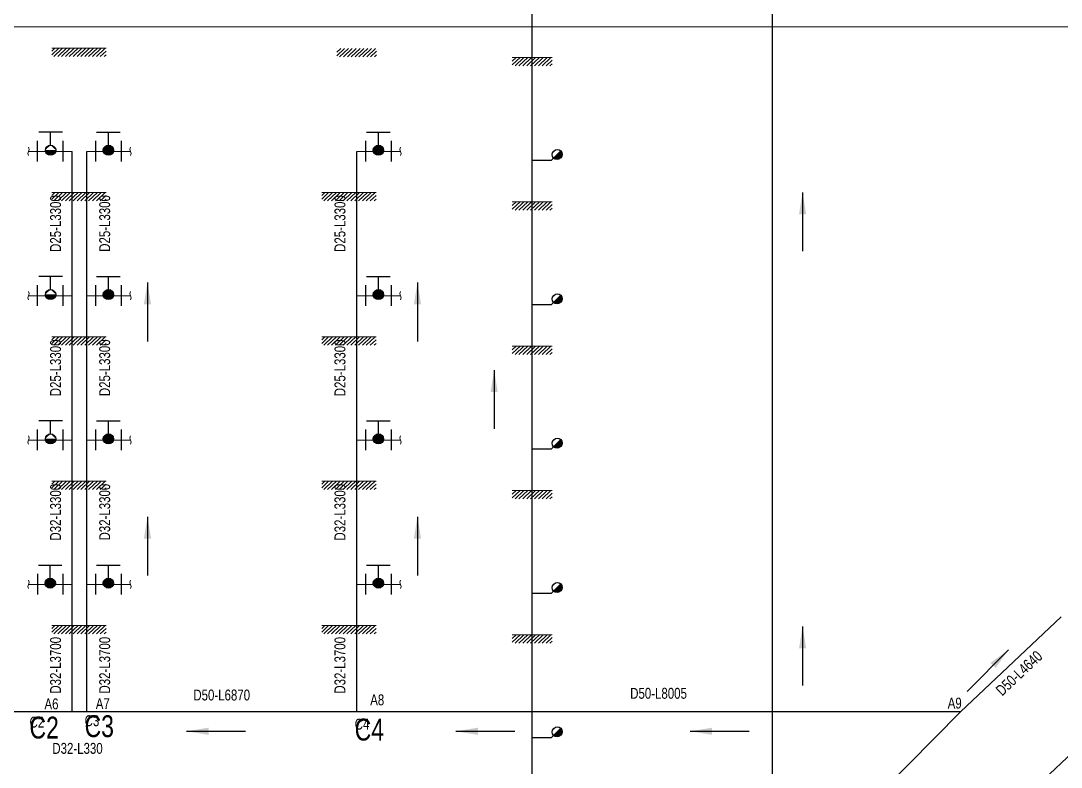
# Model space of a CAD drawing. Header units: millimetres. Extents: x -819040 to 60987, y -269988 to 131461.
# Drawn here: x -98283 to -74512, y 66009 to 83075 of the extents above; entities that cross this region are included whole.
import ezdxf

# ---------------------------------------------------------------- set-up
doc = ezdxf.new("R2010")
doc.units = ezdxf.units.MM
doc.linetypes.add('ACAD_ISO02W100', pattern=[15, 12, -3])
doc.linetypes.add('DOT', pattern=[0.25, 0, -0.25])
doc.layers.get('0').update_dxf_attribs({"lineweight": 9})
doc.layers.get('Defpoints').update_dxf_attribs({"lineweight": 9})
for name, color, linetype, lineweight in [('BE CHUA', 4, 'Continuous', 30), ('CAP LANH-CONTINOUS', 4, 'Continuous', 30), ('CAP LANH-CONTINOUS @ 50', 4, 'Continuous', 30), ('GHI CHU', 51, 'Continuous', 9), ('GHI CHU @ 100', 51, 'Continuous', 9), ('GHI CHU @ 50', 51, 'Continuous', 9), ('KICH THUOC', 21, 'Continuous', 13), ('KICH THUOC @ 100', 21, 'Continuous', 13), ('NETMANH', 43, 'Continuous', 9), ('THAY', 9, 'Continuous', 9)]:
    doc.layers.add(name, color=color, linetype=linetype, lineweight=lineweight)
doc.styles.add('KICH THUOC', font='arial.ttf', dxfattribs={"width": 0.75})
doc.styles.add('TCVN-5', font='arial.ttf', dxfattribs={"width": 0.75, "height": 5})
doc.dimstyles.new('TCVN-2.5 D-L', dxfattribs={"dimtxt": 2.5, "dimasz": 1.2, "dimexe": 1.2, "dimexo": 0, "dimgap": 0.8, "dimtad": 1, "dimtoh": 1, "dimdec": 0, "dimzin": 0, "dimdsep": 46, "dimtxsty": 'KICH THUOC', "dimblk": 'ARCHTICK', "dimcen": 1.2, "dimdle": 1.2, "dimse1": 1, "dimse2": 1, "dimsd1": 1, "dimsd2": 1, "dimclrd": 256, "dimclre": 256, "dimclrt": 256, "dimadec": 0, "dimazin": 0, "dimtm": 1e-09, "dimtfac": 1, "dimtdec": 0, "dimtofl": 0, "dimtmove": 0, "dimatfit": 2, "dimfxl": 1, "dimtolj": 1, "dimtzin": 0, "dimlwd": -1, "dimlwe": -1, "dimarcsym": 1})
doc.dimstyles.new('TCVN-5 D-i-L', dxfattribs={"dimtxt": 5, "dimasz": 1.2, "dimexe": 1.2, "dimexo": 0, "dimgap": 0.8, "dimtad": 1, "dimtoh": 1, "dimdec": 0, "dimzin": 0, "dimdsep": 46, "dimtxsty": 'KICH THUOC', "dimblk": 'ARCHTICK', "dimcen": 1.2, "dimdle": 1.2, "dimse1": 1, "dimse2": 1, "dimsd1": 1, "dimsd2": 1, "dimclrd": 256, "dimclre": 256, "dimclrt": 256, "dimadec": 0, "dimazin": 0, "dimtm": 1e-09, "dimtfac": 1, "dimtdec": 0, "dimtofl": 0, "dimtmove": 1, "dimatfit": 2, "dimfxl": 1, "dimtolj": 1, "dimtzin": 0, "dimlwd": -1, "dimlwe": -1, "dimarcsym": 1})

# ---------------------------------------------------------------- blocks, each defined once
blk = doc.blocks.new('be_chua_khong_gian')
at = {"layer": 'BE CHUA'}
for p, q in [((5051, 6648), (0, 1886)), ((3854, 1886), (8906, 6648)), ((8906, 6648), (5051, 6648)), ((8906, 4763), (8906, 6648)), ((3854, 0), (8906, 4763)), ((0, 0), (0, 1886)), ((0, 1886), (3854, 1886)), ((3854, 0), (3854, 1886)), ((3854, 0), (0, 0))]:
    blk.add_line(p, q, dxfattribs=at)
blk = doc.blocks.new('*U2142')
at = {"layer": 'GHI CHU @ 100', "insert": (-90654, 67119), "char_height": 500, "attachment_point": 1, "style": 'TCVN-5'}
blk.add_mtext_dynamic_manual_height_columns('C4', width=428.76, gutter_width=1250, heights=[0], dxfattribs=at)
at = {"layer": 'GHI CHU @ 50', "insert": (-90654, 67119), "char_height": 250, "attachment_point": 1, "style": 'TCVN-5'}
blk.add_mtext_dynamic_manual_height_columns('C4', width=214.38, gutter_width=625, heights=[0], dxfattribs=at)
blk = doc.blocks.new('*U2145')
at = {"layer": 'GHI CHU @ 100', "insert": (-98084, 67165), "char_height": 500, "attachment_point": 1, "style": 'TCVN-5'}
blk.add_mtext_dynamic_manual_height_columns('C2', width=428.76, gutter_width=1250, heights=[91.2], dxfattribs=at)
at = {"layer": 'GHI CHU @ 50', "insert": (-98084, 67165), "char_height": 250, "attachment_point": 1, "style": 'TCVN-5'}
blk.add_mtext_dynamic_manual_height_columns('C2', width=214.38, gutter_width=625, heights=[45.6], dxfattribs=at)
blk = doc.blocks.new('*U2146')
at = {"layer": 'GHI CHU @ 100', "insert": (-96825, 67197), "char_height": 500, "attachment_point": 1, "style": 'TCVN-5'}
blk.add_mtext_dynamic_manual_height_columns('C3', width=428.76, gutter_width=1250, heights=[0], dxfattribs=at)
at = {"layer": 'GHI CHU @ 50', "insert": (-96825, 67197), "char_height": 250, "attachment_point": 1, "style": 'TCVN-5'}
blk.add_mtext_dynamic_manual_height_columns('C3', width=214.38, gutter_width=625, heights=[0], dxfattribs=at)
blk = doc.blocks.new('*D1900')
at = {"layer": 'Defpoints', "color": 0, "transparency": 16777216}
for p in [(-103977, 67275), (-97107, 67444), (-97107, 67275)]:
    blk.add_point(p, dxfattribs=at)
at = {"layer": 'KICH THUOC', "transparency": 16777216, "insert": (-100542, 67652), "char_height": 250, "attachment_point": 5, "style": 'KICH THUOC'}
blk.add_mtext('\\A1;D32-L6870', dxfattribs=at)
blk = doc.blocks.new('_ArchTick')
at = {"color": 0, "linetype": 'ByBlock', "const_width": 0.15}
blk.add_lwpolyline([(-0.5, -0.5), (0.5, 0.5)], dxfattribs=at)
blk = doc.blocks.new('*D1901')
at = {"layer": 'Defpoints', "color": 0, "transparency": 16777216}
for p in [(-96777, 67613), (-97107, 67275), (-96777, 67275)]:
    blk.add_point(p, dxfattribs=at)
at = {"layer": 'KICH THUOC', "transparency": 16777216, "insert": (-96988, 66438), "char_height": 250, "attachment_point": 5, "style": 'KICH THUOC'}
blk.add_mtext('\\A1;D32-L330', dxfattribs=at)
blk = doc.blocks.new('*D1902')
at = {"layer": 'Defpoints', "color": 0, "transparency": 16777216}
for p in [(-96777, 67275), (-90609, 67451), (-90609, 67275)]:
    blk.add_point(p, dxfattribs=at)
at = {"layer": 'KICH THUOC', "transparency": 16777216, "insert": (-93693, 67658), "char_height": 250, "attachment_point": 5, "style": 'KICH THUOC'}
blk.add_mtext('\\A1;D50-L6870', dxfattribs=at)
blk = doc.blocks.new('*D1903')
at = {"layer": 'Defpoints', "color": 0, "transparency": 16777216}
for p in [(-90609, 67275), (-76815, 67489), (-76815, 67275)]:
    blk.add_point(p, dxfattribs=at)
at = {"layer": 'KICH THUOC', "transparency": 16777216, "insert": (-83712, 67697), "char_height": 250, "attachment_point": 5, "style": 'KICH THUOC'}
blk.add_mtext('\\A1;D50-L8005', dxfattribs=at)
blk = doc.blocks.new('*D1904')
at = {"layer": 'Defpoints', "color": 0, "transparency": 16777216}
for p in [(-76815, 67275), (-83617, 60397), (-83237, 60022)]:
    blk.add_point(p, dxfattribs=at)
at = {"layer": 'KICH THUOC', "transparency": 16777216, "insert": (-81998, 61571), "char_height": 250, "attachment_point": 5, "rotation": 45.3153, "style": 'KICH THUOC'}
blk.add_mtext('\\A1;D50-L5803', dxfattribs=at)
blk = doc.blocks.new('*D1906')
at = {"layer": 'Defpoints', "color": 0, "transparency": 16777216}
for p in [(-97107, 80089), (-97281, 76789), (-97107, 76789)]:
    blk.add_point(p, dxfattribs=at)
at = {"layer": 'KICH THUOC', "transparency": 16777216, "insert": (-97488, 78439), "char_height": 250, "attachment_point": 5, "rotation": 90, "style": 'KICH THUOC'}
blk.add_mtext('\\A1;D25-L3300', dxfattribs=at)
blk = doc.blocks.new('*D1907')
at = {"layer": 'Defpoints', "color": 0, "transparency": 16777216}
for p in [(-97107, 76789), (-97281, 73489), (-97107, 73489)]:
    blk.add_point(p, dxfattribs=at)
at = {"layer": 'KICH THUOC', "transparency": 16777216, "insert": (-97488, 75139), "char_height": 250, "attachment_point": 5, "rotation": 90, "style": 'KICH THUOC'}
blk.add_mtext('\\A1;D25-L3300', dxfattribs=at)
blk = doc.blocks.new('*D1908')
at = {"layer": 'Defpoints', "color": 0, "transparency": 16777216}
for p in [(-97107, 73489), (-97281, 70189), (-97107, 70189)]:
    blk.add_point(p, dxfattribs=at)
at = {"layer": 'KICH THUOC', "transparency": 16777216, "insert": (-97488, 71839), "char_height": 250, "attachment_point": 5, "rotation": 90, "style": 'KICH THUOC'}
blk.add_mtext('\\A1;D32-L3300', dxfattribs=at)
blk = doc.blocks.new('*D1909')
at = {"layer": 'Defpoints', "color": 0, "transparency": 16777216}
for p in [(-97107, 70189), (-97281, 66489), (-97201, 66489)]:
    blk.add_point(p, dxfattribs=at)
at = {"layer": 'KICH THUOC', "transparency": 16777216, "insert": (-97488, 68339), "char_height": 250, "attachment_point": 5, "rotation": 90, "style": 'KICH THUOC'}
blk.add_mtext('\\A1;D32-L3700', dxfattribs=at)
blk = doc.blocks.new('*D1910')
at = {"layer": 'Defpoints', "color": 0, "transparency": 16777216}
for p in [(-95984, 80092), (-96158, 76792), (-95984, 76792)]:
    blk.add_point(p, dxfattribs=at)
at = {"layer": 'KICH THUOC', "transparency": 16777216, "insert": (-96365, 78442), "char_height": 250, "attachment_point": 5, "rotation": 90, "style": 'KICH THUOC'}
blk.add_mtext('\\A1;D25-L3300', dxfattribs=at)
blk = doc.blocks.new('*D1911')
at = {"layer": 'Defpoints', "color": 0, "transparency": 16777216}
for p in [(-95984, 76792), (-96158, 73492), (-95984, 73492)]:
    blk.add_point(p, dxfattribs=at)
at = {"layer": 'KICH THUOC', "transparency": 16777216, "insert": (-96365, 75142), "char_height": 250, "attachment_point": 5, "rotation": 90, "style": 'KICH THUOC'}
blk.add_mtext('\\A1;D25-L3300', dxfattribs=at)
blk = doc.blocks.new('*D1912')
at = {"layer": 'Defpoints', "color": 0, "transparency": 16777216}
for p in [(-95984, 73492), (-96158, 70192), (-95984, 70192)]:
    blk.add_point(p, dxfattribs=at)
at = {"layer": 'KICH THUOC', "transparency": 16777216, "insert": (-96365, 71842), "char_height": 250, "attachment_point": 5, "rotation": 90, "style": 'KICH THUOC'}
blk.add_mtext('\\A1;D32-L3300', dxfattribs=at)
blk = doc.blocks.new('*D1913')
at = {"layer": 'Defpoints', "color": 0, "transparency": 16777216}
for p in [(-95984, 70192), (-96158, 66493), (-96078, 66493)]:
    blk.add_point(p, dxfattribs=at)
at = {"layer": 'KICH THUOC', "transparency": 16777216, "insert": (-96365, 68342), "char_height": 250, "attachment_point": 5, "rotation": 90, "style": 'KICH THUOC'}
blk.add_mtext('\\A1;D32-L3700', dxfattribs=at)
blk = doc.blocks.new('*D1914')
at = {"layer": 'Defpoints', "color": 0, "transparency": 16777216}
for p in [(-90609, 80089), (-90783, 76789), (-90609, 76789)]:
    blk.add_point(p, dxfattribs=at)
at = {"layer": 'KICH THUOC', "transparency": 16777216, "insert": (-90990, 78439), "char_height": 250, "attachment_point": 5, "rotation": 90, "style": 'KICH THUOC'}
blk.add_mtext('\\A1;D25-L3300', dxfattribs=at)
blk = doc.blocks.new('*D1915')
at = {"layer": 'Defpoints', "color": 0, "transparency": 16777216}
for p in [(-90609, 76789), (-90783, 73489), (-90609, 73489)]:
    blk.add_point(p, dxfattribs=at)
at = {"layer": 'KICH THUOC', "transparency": 16777216, "insert": (-90990, 75139), "char_height": 250, "attachment_point": 5, "rotation": 90, "style": 'KICH THUOC'}
blk.add_mtext('\\A1;D25-L3300', dxfattribs=at)
blk = doc.blocks.new('*D1916')
at = {"layer": 'Defpoints', "color": 0, "transparency": 16777216}
for p in [(-90609, 73489), (-90783, 70189), (-90609, 70189)]:
    blk.add_point(p, dxfattribs=at)
at = {"layer": 'KICH THUOC', "transparency": 16777216, "insert": (-90990, 71839), "char_height": 250, "attachment_point": 5, "rotation": 90, "style": 'KICH THUOC'}
blk.add_mtext('\\A1;D32-L3300', dxfattribs=at)
blk = doc.blocks.new('*D1917')
at = {"layer": 'Defpoints', "color": 0, "transparency": 16777216}
for p in [(-90609, 70189), (-90783, 66489), (-90703, 66489)]:
    blk.add_point(p, dxfattribs=at)
at = {"layer": 'KICH THUOC', "transparency": 16777216, "insert": (-90990, 68339), "char_height": 250, "attachment_point": 5, "rotation": 90, "style": 'KICH THUOC'}
blk.add_mtext('\\A1;D32-L3700', dxfattribs=at)
blk = doc.blocks.new('*D1944')
at = {"layer": 'Defpoints', "color": 0, "transparency": 16777216}
for p in [(-97408, 86332), (-97107, 86332), (-97107, 83032)]:
    blk.add_point(p, dxfattribs=at)
at = {"layer": 'KICH THUOC', "transparency": 16777216, "insert": (-97616, 84682), "char_height": 250, "attachment_point": 5, "rotation": 90, "style": 'KICH THUOC'}
blk.add_mtext('\\A1;D25-L3300', dxfattribs=at)
blk = doc.blocks.new('*D1993')
at = {"layer": 'Defpoints', "color": 0, "transparency": 16777216}
for p in [(-74512, 69446), (-74180, 69094), (-76815, 67275)]:
    blk.add_point(p, dxfattribs=at)
at = {"layer": 'KICH THUOC', "transparency": 16777216, "insert": (-75474, 68159), "char_height": 250, "attachment_point": 5, "rotation": 43.3153, "style": 'KICH THUOC'}
blk.add_mtext('\\A1;D50-L4640', dxfattribs=at)
blk = doc.blocks.new('*U250')
at = {"layer": 'CAP LANH-CONTINOUS'}
h = blk.add_hatch(color=4, dxfattribs=at)
edge = h.paths.add_edge_path()
edge.add_ellipse((228, 12), major_axis=(-84.4, -84.4), ratio=0.942857, start_angle=360, end_angle=540)
edge.add_line((312, 96), (143, -73))
for p, q in [((143, -73), (312, 96)), ((87, -128), (-344, -128)), ((87, -128), (143, -73))]:
    blk.add_line(p, q, dxfattribs=at)
blk.add_ellipse((228, 12), major_axis=(-84.4, -84.4), ratio=0.942857, start_param=3.141593, end_param=9.424778, dxfattribs=at)
blk = doc.blocks.new('*U251')
at = {"layer": 'CAP LANH-CONTINOUS', "color": 0, "linetype": 'ByBlock', "lineweight": -2, "transparency": 16777216}
for p in [(0, 16500), (0, 13200), (0, 9900), (0, 6600), (0, 3300)]:
    blk.add_blockref('*U250', p, dxfattribs=at)
blk = doc.blocks.new('*D2138')
at = {"layer": 'Defpoints', "color": 0, "transparency": 16777216}
for p in [(-81112, 117893), (-81112, 117893), (-81112, 63483)]:
    blk.add_point(p, dxfattribs=at)
at = {"layer": 'KICH THUOC', "transparency": 16777216, "insert": (-81320, 90688), "char_height": 250, "attachment_point": 5, "rotation": 90, "style": 'KICH THUOC'}
blk.add_mtext('\\A1;D60-L52800', dxfattribs=at)
blk = doc.blocks.new('*D2140')
at = {"layer": 'Defpoints', "color": 0, "transparency": 16777216}
for p in [(-86599, 108635), (-86599, 108635), (-86599, 61964)]:
    blk.add_point(p, dxfattribs=at)
at = {"layer": 'KICH THUOC', "transparency": 16777216, "insert": (-86807, 85300), "char_height": 250, "attachment_point": 5, "rotation": 90, "style": 'KICH THUOC'}
blk.add_mtext('\\A1;D50-L52800', dxfattribs=at)
blk = doc.blocks.new('*U253')
at = {"layer": 'CAP LANH-CONTINOUS @ 50'}
blk.add_leader([(-194, 0), (478, 0)], dimstyle='TCVN-5 D-i-L', override={"dimscale": 50, "dimasz": 5, "dimgap": 0.8, "dimtad": 0}, dxfattribs=at)
blk = doc.blocks.new('*U254')
at = {"layer": 'CAP LANH-CONTINOUS @ 50'}
blk.add_leader([(673, 0), (0, 0)], dimstyle='TCVN-5 D-i-L', override={"dimscale": 50, "dimasz": 5, "dimgap": 0.8, "dimtad": 0}, dxfattribs=at)

msp = doc.modelspace()

# ---------------------------------------------------------------- hatches: boundary and pattern name
at = {"layer": 'CAP LANH-CONTINOUS'}
h = msp.add_hatch(color=4, dxfattribs=at)
edge = h.paths.add_edge_path()
edge.add_ellipse((-97603.1, 80116.7), major_axis=(-119.4, 0), ratio=0.9428571, start_angle=90, end_angle=181.85398, ccw=False)
edge.add_ellipse((-97603.1, 80116.7), major_axis=(119.4, 0), ratio=0.9428571, start_angle=178.14602, end_angle=270, ccw=False)
edge.add_line((-97722.4, 80120.4), (-97483.8, 80120.4))
edge = h.paths.add_edge_path()
edge.add_line((-97483.8, 80120.4), (-97722.4, 80120.4))
edge.add_ellipse((-97603.1, 80116.7), major_axis=(-119.4, 0), ratio=0.9428571, start_angle=270, end_angle=358.14602, ccw=False)
edge.add_ellipse((-97603.1, 80116.7), major_axis=(-119.4, 0), ratio=0.9428571, start_angle=181.85398, end_angle=270, ccw=False)
h = msp.add_hatch(color=4, dxfattribs=at)
edge = h.paths.add_edge_path()
edge.add_ellipse((-96281.1, 80116.7), major_axis=(119.4, 0), ratio=0.9428571, start_angle=178.14602, end_angle=270)
edge.add_ellipse((-96281.1, 80116.7), major_axis=(-119.4, 0), ratio=0.9428571, start_angle=90, end_angle=181.85398)
edge.add_line((-96161.7, 80120.4), (-96400.4, 80120.4))
edge = h.paths.add_edge_path()
edge.add_line((-96400.4, 80120.4), (-96161.7, 80120.4))
edge.add_ellipse((-96281.1, 80116.7), major_axis=(119.4, 0), ratio=0.9428571, start_angle=1.85398, end_angle=90)
edge.add_ellipse((-96281.1, 80116.7), major_axis=(119.4, 0), ratio=0.9428571, start_angle=90, end_angle=178.14602)
h = msp.add_hatch(color=4, dxfattribs=at)
edge = h.paths.add_edge_path()
edge.add_ellipse((-90112.9, 80116.7), major_axis=(119.4, 0), ratio=0.9428571, start_angle=178.14602, end_angle=270)
edge.add_ellipse((-90112.9, 80116.7), major_axis=(-119.4, 0), ratio=0.9428571, start_angle=90, end_angle=181.85398)
edge.add_line((-89993.6, 80120.4), (-90232.2, 80120.4))
edge = h.paths.add_edge_path()
edge.add_line((-90232.2, 80120.4), (-89993.6, 80120.4))
edge.add_ellipse((-90112.9, 80116.7), major_axis=(119.4, 0), ratio=0.9428571, start_angle=1.85398, end_angle=90)
edge.add_ellipse((-90112.9, 80116.7), major_axis=(119.4, 0), ratio=0.9428571, start_angle=90, end_angle=178.14602)
h = msp.add_hatch(color=4, dxfattribs=at)
edge = h.paths.add_edge_path()
edge.add_ellipse((-97603.1, 76816.7), major_axis=(119.4, 0), ratio=0.9428571, start_angle=270, end_angle=361.85398, ccw=False)
edge.add_ellipse((-97603.1, 76816.7), major_axis=(-119.4, 0), ratio=0.9428571, start_angle=-1.85398, end_angle=90, ccw=False)
edge.add_line((-97722.4, 76820.4), (-97483.8, 76820.4))
edge = h.paths.add_edge_path()
edge.add_line((-97483.8, 76820.4), (-97722.4, 76820.4))
edge.add_ellipse((-97603.1, 76816.7), major_axis=(119.4, 0), ratio=0.9428571, start_angle=90, end_angle=178.14602, ccw=False)
edge.add_ellipse((-97603.1, 76816.7), major_axis=(-119.4, 0), ratio=0.9428571, start_angle=181.85398, end_angle=270, ccw=False)
h = msp.add_hatch(color=4, dxfattribs=at)
edge = h.paths.add_edge_path()
edge.add_ellipse((-96281.1, 76816.7), major_axis=(-119.4, 0), ratio=0.9428571, start_angle=-1.85398, end_angle=90)
edge.add_ellipse((-96281.1, 76816.7), major_axis=(119.4, 0), ratio=0.9428571, start_angle=270, end_angle=361.85398)
edge.add_line((-96161.7, 76820.4), (-96400.4, 76820.4))
edge = h.paths.add_edge_path()
edge.add_line((-96400.4, 76820.4), (-96161.7, 76820.4))
edge.add_ellipse((-96281.1, 76816.7), major_axis=(-119.4, 0), ratio=0.9428571, start_angle=181.85398, end_angle=270)
edge.add_ellipse((-96281.1, 76816.7), major_axis=(119.4, 0), ratio=0.9428571, start_angle=90, end_angle=178.14602)
h = msp.add_hatch(color=4, dxfattribs=at)
edge = h.paths.add_edge_path()
edge.add_ellipse((-90112.9, 76816.7), major_axis=(-119.4, 0), ratio=0.9428571, start_angle=-1.85398, end_angle=90)
edge.add_ellipse((-90112.9, 76816.7), major_axis=(119.4, 0), ratio=0.9428571, start_angle=270, end_angle=361.85398)
edge.add_line((-89993.6, 76820.4), (-90232.2, 76820.4))
edge = h.paths.add_edge_path()
edge.add_line((-90232.2, 76820.4), (-89993.6, 76820.4))
edge.add_ellipse((-90112.9, 76816.7), major_axis=(-119.4, 0), ratio=0.9428571, start_angle=181.85398, end_angle=270)
edge.add_ellipse((-90112.9, 76816.7), major_axis=(119.4, 0), ratio=0.9428571, start_angle=90, end_angle=178.14602)
h = msp.add_hatch(color=4, dxfattribs=at)
edge = h.paths.add_edge_path()
edge.add_ellipse((-97603.1, 73516.7), major_axis=(119.4, 0), ratio=0.9428571, start_angle=270, end_angle=361.85398, ccw=False)
edge.add_ellipse((-97603.1, 73516.7), major_axis=(119.4, 0), ratio=0.9428571, start_angle=178.14602, end_angle=270, ccw=False)
edge.add_line((-97722.4, 73520.4), (-97483.8, 73520.4))
edge = h.paths.add_edge_path()
edge.add_line((-97483.8, 73520.4), (-97722.4, 73520.4))
edge.add_ellipse((-97603.1, 73516.7), major_axis=(-119.4, 0), ratio=0.9428571, start_angle=270, end_angle=358.14602, ccw=False)
edge.add_ellipse((-97603.1, 73516.7), major_axis=(119.4, 0), ratio=0.9428571, start_angle=361.85398, end_angle=450, ccw=False)
h = msp.add_hatch(color=4, dxfattribs=at)
edge = h.paths.add_edge_path()
edge.add_ellipse((-96281.1, 73516.7), major_axis=(-119.4, 0), ratio=0.9428571, start_angle=-1.85398, end_angle=90)
edge.add_ellipse((-96281.1, 73516.7), major_axis=(-119.4, 0), ratio=0.9428571, start_angle=90, end_angle=181.85398)
edge.add_line((-96161.7, 73520.4), (-96400.4, 73520.4))
edge = h.paths.add_edge_path()
edge.add_line((-96400.4, 73520.4), (-96161.7, 73520.4))
edge.add_ellipse((-96281.1, 73516.7), major_axis=(119.4, 0), ratio=0.9428571, start_angle=1.85398, end_angle=90)
edge.add_ellipse((-96281.1, 73516.7), major_axis=(-119.4, 0), ratio=0.9428571, start_angle=-90, end_angle=-1.85398)
h = msp.add_hatch(color=4, dxfattribs=at)
edge = h.paths.add_edge_path()
edge.add_ellipse((-90112.9, 73516.7), major_axis=(-119.4, 0), ratio=0.9428571, start_angle=-1.85398, end_angle=90)
edge.add_ellipse((-90112.9, 73516.7), major_axis=(-119.4, 0), ratio=0.9428571, start_angle=90, end_angle=181.85398)
edge.add_line((-89993.6, 73520.4), (-90232.2, 73520.4))
edge = h.paths.add_edge_path()
edge.add_line((-90232.2, 73520.4), (-89993.6, 73520.4))
edge.add_ellipse((-90112.9, 73516.7), major_axis=(119.4, 0), ratio=0.9428571, start_angle=1.85398, end_angle=90)
edge.add_ellipse((-90112.9, 73516.7), major_axis=(-119.4, 0), ratio=0.9428571, start_angle=-90, end_angle=-1.85398)
h = msp.add_hatch(color=4, dxfattribs=at)
edge = h.paths.add_edge_path()
edge.add_ellipse((-97611.1, 70216.7), major_axis=(-119.4, 0), ratio=0.9428571, start_angle=-1.85398, end_angle=90)
edge.add_ellipse((-97611.1, 70216.7), major_axis=(-119.4, 0), ratio=0.9428571, start_angle=90, end_angle=181.85398)
edge.add_line((-97491.7, 70220.4), (-97730.4, 70220.4))
edge = h.paths.add_edge_path()
edge.add_line((-97730.4, 70220.4), (-97491.7, 70220.4))
edge.add_ellipse((-97611.1, 70216.7), major_axis=(-119.4, 0), ratio=0.9428571, start_angle=181.85398, end_angle=270)
edge.add_ellipse((-97611.1, 70216.7), major_axis=(119.4, 0), ratio=0.9428571, start_angle=90, end_angle=178.14602)
h = msp.add_hatch(color=4, dxfattribs=at)
edge = h.paths.add_edge_path()
edge.add_ellipse((-96281.1, 70216.7), major_axis=(-119.4, 0), ratio=0.9428571, start_angle=-1.85398, end_angle=90)
edge.add_ellipse((-96281.1, 70216.7), major_axis=(-119.4, 0), ratio=0.9428571, start_angle=90, end_angle=181.85398)
edge.add_line((-96161.7, 70220.4), (-96400.4, 70220.4))
edge = h.paths.add_edge_path()
edge.add_line((-96400.4, 70220.4), (-96161.7, 70220.4))
edge.add_ellipse((-96281.1, 70216.7), major_axis=(119.4, 0), ratio=0.9428571, start_angle=1.85398, end_angle=90)
edge.add_ellipse((-96281.1, 70216.7), major_axis=(-119.4, 0), ratio=0.9428571, start_angle=270, end_angle=358.14602)
h = msp.add_hatch(color=4, dxfattribs=at)
edge = h.paths.add_edge_path()
edge.add_ellipse((-90112.9, 70216.7), major_axis=(-119.4, 0), ratio=0.9428571, start_angle=-1.85398, end_angle=90)
edge.add_ellipse((-90112.9, 70216.7), major_axis=(-119.4, 0), ratio=0.9428571, start_angle=90, end_angle=181.85398)
edge.add_line((-89993.6, 70220.4), (-90232.2, 70220.4))
edge = h.paths.add_edge_path()
edge.add_line((-90232.2, 70220.4), (-89993.6, 70220.4))
edge.add_ellipse((-90112.9, 70216.7), major_axis=(119.4, 0), ratio=0.9428571, start_angle=1.85398, end_angle=90)
edge.add_ellipse((-90112.9, 70216.7), major_axis=(-119.4, 0), ratio=0.9428571, start_angle=270, end_angle=358.14602)
at = {"layer": 'NETMANH', "linetype": 'DOT'}
h = msp.add_hatch(dxfattribs=at)
h.set_pattern_fill('ANSI31', color=256, scale=500)
h.set_pattern_definition([(43.315316, (-368031.125, -60947.686), (-44.194174, 41.668792), [])])
h.paths.add_polyline_path([(-96335.6, 82446.3), (-97577.3, 82446.3), (-97577.3, 82257.7), (-96335.6, 82257.7)])
at = {"layer": 'NETMANH'}
h = msp.add_hatch(dxfattribs=at)
h.set_pattern_fill('ANSI31', color=256, scale=500)
h.set_pattern_definition([(43.315316, (-344101.23, -73716.955), (-44.194174, 41.668792), [])])
h.paths.add_polyline_path([(-90153, 82441), (-91064.8, 82441), (-91064.8, 82251.6), (-90153, 82251.6)])
h = msp.add_hatch(dxfattribs=at)
h.set_pattern_fill('ANSI31', color=256, scale=500)
h.set_pattern_definition([(43.315316, (-340091.546, -73922.7), (-44.194174, 41.668792), [])])
h.paths.add_polyline_path([(-86143.4, 82235.3), (-87055.1, 82235.3), (-87055.1, 82045.9), (-86143.4, 82045.9)])
at = {"layer": 'NETMANH', "linetype": 'DOT'}
h = msp.add_hatch(dxfattribs=at)
h.set_pattern_fill('ANSI31', color=256, scale=500)
h.set_pattern_definition([(43.315316, (-368031.125, -64247.686), (-44.194174, 41.668792), [])])
h.paths.add_polyline_path([(-96335.6, 79146.3), (-97577.3, 79146.3), (-97577.3, 78957.7), (-96335.6, 78957.7)])
h = msp.add_hatch(dxfattribs=at)
h.set_pattern_fill('ANSI31', color=256, scale=500)
h.set_pattern_definition([(43.315316, (-361862.95, -64247.686), (-44.194174, 41.668792), [])])
h.paths.add_polyline_path([(-90167.4, 79146.3), (-91409.2, 79146.3), (-91409.2, 78957.7), (-90167.4, 78957.7)])
at = {"layer": 'NETMANH'}
h = msp.add_hatch(dxfattribs=at)
h.set_pattern_fill('ANSI31', color=256, scale=500)
h.set_pattern_definition([(43.315316, (-340091.546, -77222.7), (-44.194174, 41.668792), [])])
h.paths.add_polyline_path([(-86143.4, 78935.3), (-87055.1, 78935.3), (-87055.1, 78745.9), (-86143.4, 78745.9)])
at = {"layer": 'NETMANH', "linetype": 'DOT'}
h = msp.add_hatch(dxfattribs=at)
h.set_pattern_fill('ANSI31', color=256, scale=500)
h.set_pattern_definition([(43.315316, (-368031.125, -67547.686), (-44.194174, 41.668792), [])])
h.paths.add_polyline_path([(-96335.6, 75846.3), (-97577.3, 75846.3), (-97577.3, 75657.7), (-96335.6, 75657.7)])
h = msp.add_hatch(dxfattribs=at)
h.set_pattern_fill('ANSI31', color=256, scale=500)
h.set_pattern_definition([(43.315316, (-361862.95, -67547.686), (-44.194174, 41.668792), [])])
h.paths.add_polyline_path([(-90167.4, 75846.3), (-91409.2, 75846.3), (-91409.2, 75657.7), (-90167.4, 75657.7)])
at = {"layer": 'NETMANH'}
h = msp.add_hatch(dxfattribs=at)
h.set_pattern_fill('ANSI31', color=256, scale=500)
h.set_pattern_definition([(43.315316, (-340091.546, -80522.7), (-44.194174, 41.668792), [])])
h.paths.add_polyline_path([(-86143.4, 75635.3), (-87055.1, 75635.3), (-87055.1, 75445.9), (-86143.4, 75445.9)])
at = {"layer": 'NETMANH', "linetype": 'DOT'}
h = msp.add_hatch(dxfattribs=at)
h.set_pattern_fill('ANSI31', color=256, scale=500)
h.set_pattern_definition([(43.315316, (-368031.125, -70847.686), (-44.194174, 41.668792), [])])
h.paths.add_polyline_path([(-96335.6, 72546.3), (-97577.3, 72546.3), (-97577.3, 72357.7), (-96335.6, 72357.7)])
h = msp.add_hatch(dxfattribs=at)
h.set_pattern_fill('ANSI31', color=256, scale=500)
h.set_pattern_definition([(43.315316, (-361862.95, -70847.686), (-44.194174, 41.668792), [])])
h.paths.add_polyline_path([(-90167.4, 72546.3), (-91409.2, 72546.3), (-91409.2, 72357.7), (-90167.4, 72357.7)])
at = {"layer": 'NETMANH'}
h = msp.add_hatch(dxfattribs=at)
h.set_pattern_fill('ANSI31', color=256, scale=500)
h.set_pattern_definition([(43.315316, (-340091.546, -83822.7), (-44.194174, 41.668792), [])])
h.paths.add_polyline_path([(-86143.4, 72335.3), (-87055.1, 72335.3), (-87055.1, 72145.9), (-86143.4, 72145.9)])
at = {"layer": 'NETMANH', "linetype": 'DOT'}
h = msp.add_hatch(dxfattribs=at)
h.set_pattern_fill('ANSI31', color=256, scale=500)
h.set_pattern_definition([(43.315316, (-368031.125, -74147.686), (-44.194174, 41.668792), [])])
h.paths.add_polyline_path([(-96335.6, 69246.3), (-97577.3, 69246.3), (-97577.3, 69057.7), (-96335.6, 69057.7)])
h = msp.add_hatch(dxfattribs=at)
h.set_pattern_fill('ANSI31', color=256, scale=500)
h.set_pattern_definition([(43.315316, (-361862.95, -74147.686), (-44.194174, 41.668792), [])])
h.paths.add_polyline_path([(-90167.4, 69246.3), (-91409.2, 69246.3), (-91409.2, 69057.7), (-90167.4, 69057.7)])
at = {"layer": 'NETMANH'}
h = msp.add_hatch(dxfattribs=at)
h.set_pattern_fill('ANSI31', color=256, scale=500)
h.set_pattern_definition([(43.315316, (-340091.546, -87122.7), (-44.194174, 41.668792), [])])
h.paths.add_polyline_path([(-86143.4, 69035.3), (-87055.1, 69035.3), (-87055.1, 68845.9), (-86143.4, 68845.9)])

# ---------------------------------------------------------------- linework, layer by layer
at = {"layer": 'CAP LANH-CONTINOUS', "ltscale": 4}
for p, q in [((-81112.2, 63483.4), (-81112.2, 117893.4)), ((-86599.2, 61964.3), (-86599.2, 108635.3)), ((-97107.1, 67274.9), (-97107.1, 80089.2)), ((-96777.1, 67274.9), (-96777.1, 80089.2)), ((-90608.9, 67274.9), (-90608.9, 80089.2)), ((-76815.1, 67274.9), (-74512.3, 69446.1)), ((-76815.1, 67274.9), (-103977.1, 67274.9)), ((-86572.3, 57409.7), (-76815.1, 67274.9))]:
    msp.add_line(p, q, dxfattribs=at)
at = {"layer": 'CAP LANH-CONTINOUS'}
for p, q in [((-97331.8, 80532.4), (-97868.9, 80532.4)), ((-97603.1, 80229.3), (-97603.1, 80527.2)), ((-96552.3, 80532.4), (-96015.3, 80532.4)), ((-96281.1, 80229.3), (-96281.1, 80527.2)), ((-90384.2, 80532.4), (-89847.2, 80532.4)), ((-90112.9, 80229.3), (-90112.9, 80527.2)), ((-97900.1, 79855.8), (-97900.1, 80328.6)), ((-97317.3, 79855.8), (-97317.3, 80331.8)), ((-96566.9, 79855.8), (-96566.9, 80331.8)), ((-95984.1, 79855.8), (-95984.1, 80328.6)), ((-90398.7, 79855.8), (-90398.7, 80331.8)), ((-89815.9, 79855.8), (-89815.9, 80328.6)), ((-97900.1, 76555.8), (-97900.1, 77028.6)), ((-97331.8, 77232.4), (-97868.9, 77232.4)), ((-97603.1, 76929.3), (-97603.1, 77227.2)), ((-97317.3, 76555.8), (-97317.3, 77031.8)), ((-96566.9, 76555.8), (-96566.9, 77031.8)), ((-96552.3, 77232.4), (-96015.3, 77232.4)), ((-96281.1, 76929.3), (-96281.1, 77227.2)), ((-95984.1, 76555.8), (-95984.1, 77028.6)), ((-90398.7, 76555.8), (-90398.7, 77031.8)), ((-90384.2, 77232.4), (-89847.2, 77232.4)), ((-90112.9, 76929.3), (-90112.9, 77227.2)), ((-89815.9, 76555.8), (-89815.9, 77028.6)), ((-97331.8, 73932.4), (-97868.9, 73932.4)), ((-96552.3, 73932.4), (-96015.3, 73932.4)), ((-90384.2, 73932.4), (-89847.2, 73932.4)), ((-97900.1, 73255.8), (-97900.1, 73728.6)), ((-97603.1, 73629.3), (-97603.1, 73927.2)), ((-97317.3, 73255.8), (-97317.3, 73731.8)), ((-96566.9, 73255.8), (-96566.9, 73731.8)), ((-96281.1, 73629.3), (-96281.1, 73927.2)), ((-95984.1, 73255.8), (-95984.1, 73728.6)), ((-90398.7, 73255.8), (-90398.7, 73731.8)), ((-90112.9, 73629.3), (-90112.9, 73927.2)), ((-89815.9, 73255.8), (-89815.9, 73728.6)), ((-97882.3, 70632.4), (-97345.3, 70632.4)), ((-97611.1, 70329.3), (-97611.1, 70627.2)), ((-96552.3, 70632.4), (-96015.3, 70632.4)), ((-96281.1, 70329.3), (-96281.1, 70627.2)), ((-90384.2, 70632.4), (-89847.2, 70632.4)), ((-90112.9, 70329.3), (-90112.9, 70627.2)), ((-97896.9, 69955.8), (-97896.9, 70431.8)), ((-97314.1, 69955.8), (-97314.1, 70428.6)), ((-96566.9, 69955.8), (-96566.9, 70431.8)), ((-95984.1, 69955.8), (-95984.1, 70428.6)), ((-90398.7, 69955.8), (-90398.7, 70431.8)), ((-89815.9, 69955.8), (-89815.9, 70428.6))]:
    msp.add_line(p, q, dxfattribs=at)
for centre, major_axis in [((-97603.1, 80116.7), (119.4, 0)), ((-96281.1, 80116.7), (-119.4, 0)), ((-90112.9, 80116.7), (-119.4, 0)), ((-97603.1, 76816.7), (119.4, 0)), ((-96281.1, 76816.7), (-119.4, 0)), ((-90112.9, 76816.7), (-119.4, 0)), ((-97603.1, 73516.7), (119.4, 0)), ((-96281.1, 73516.7), (-119.4, 0)), ((-90112.9, 73516.7), (-119.4, 0)), ((-97611.1, 70216.7), (-119.4, 0)), ((-96281.1, 70216.7), (-119.4, 0)), ((-90112.9, 70216.7), (-119.4, 0))]:
    msp.add_ellipse(centre, major_axis=major_axis, ratio=0.9428571, start_param=3.1415927, end_param=9.424778, dxfattribs=at)
at = {"layer": 'NETMANH', "linetype": 'ACAD_ISO02W100'}
msp.add_line((-66818.7, 82937.4), (-119087.3, 82937.4), dxfattribs=at)
at = {"layer": 'NETMANH'}
for p, q in [((-97577.3, 82446.3), (-96335.6, 82446.3)), ((-87055.1, 82235.3), (-86143.4, 82235.3)), ((-97577.3, 79146.3), (-96335.6, 79146.3)), ((-91409.2, 79146.3), (-90167.4, 79146.3)), ((-87055.1, 78935.3), (-86143.4, 78935.3)), ((-97577.3, 75846.3), (-96335.6, 75846.3)), ((-91409.2, 75846.3), (-90167.4, 75846.3)), ((-87055.1, 75635.3), (-86143.4, 75635.3)), ((-97577.3, 72546.3), (-96335.6, 72546.3)), ((-91409.2, 72546.3), (-90167.4, 72546.3)), ((-87055.1, 72335.3), (-86143.4, 72335.3)), ((-97577.3, 69246.3), (-96335.6, 69246.3)), ((-91409.2, 69246.3), (-90167.4, 69246.3)), ((-87055.1, 69035.3), (-86143.4, 69035.3))]:
    msp.add_line(p, q, dxfattribs=at)
at = {"layer": 'THAY'}
for p, q in [((-97107.1, 80089.2), (-98107.1, 80089.2)), ((-96777.1, 80089.2), (-95777.1, 80089.2)), ((-90608.9, 80089.2), (-89608.9, 80089.2)), ((-97107.1, 76789.2), (-98107.1, 76789.2)), ((-96777.1, 76789.2), (-95777.1, 76789.2)), ((-90608.9, 76789.2), (-89608.9, 76789.2)), ((-97107.1, 73489.2), (-98107.1, 73489.2)), ((-96777.1, 73489.2), (-95777.1, 73489.2)), ((-90608.9, 73489.2), (-89608.9, 73489.2)), ((-98107.1, 70189.2), (-97107.1, 70189.2)), ((-96777.1, 70189.2), (-95777.1, 70189.2)), ((-90608.9, 70189.2), (-89608.9, 70189.2))]:
    msp.add_line(p, q, dxfattribs=at)
at = {"layer": 'THAY', "linetype": 'ByBlock'}
for p, q in [((-97107.1, 80089.2), (-98092.7, 80089.2)), ((-96777.1, 80089.2), (-95791.5, 80089.2)), ((-90608.9, 80089.2), (-89623.3, 80089.2)), ((-97107.1, 76789.2), (-98092.7, 76789.2)), ((-96777.1, 76789.2), (-95791.5, 76789.2)), ((-90608.9, 76789.2), (-89623.3, 76789.2)), ((-97107.1, 73489.2), (-98092.7, 73489.2)), ((-96777.1, 73489.2), (-95791.5, 73489.2)), ((-90608.9, 73489.2), (-89623.3, 73489.2)), ((-98107.1, 70189.2), (-97121.5, 70189.2)), ((-96777.1, 70189.2), (-95791.5, 70189.2)), ((-90608.9, 70189.2), (-89623.3, 70189.2))]:
    msp.add_line(p, q, dxfattribs=at)
at = {"layer": 'THAY'}
for centre, major_axis, start_param, end_param in [((-98193.7, 80136.3), (100, 0), -0.5235988, 0.5235988), ((-95690.5, 80136.3), (-100, 0), -0.5235988, 0.5235988), ((-89522.3, 80136.3), (-100, 0), -0.5235988, 0.5235988), ((-98020.5, 80042), (100, 0), 2.6179939, 3.6651914), ((-95863.7, 80042), (-100, 0), 2.6179939, 3.6651914), ((-89695.5, 80042), (-100, 0), 2.6179939, 3.6651914), ((-98020.5, 76742), (100, 0), 2.6179939, 3.6651914), ((-98193.7, 76836.3), (100, 0), -0.5235988, 0.5235988), ((-95690.5, 76836.3), (-100, 0), -0.5235988, 0.5235988), ((-95863.7, 76742), (-100, 0), 2.6179939, 3.6651914), ((-89522.3, 76836.3), (-100, 0), -0.5235988, 0.5235988), ((-89695.5, 76742), (-100, 0), 2.6179939, 3.6651914), ((-98020.5, 73442), (100, 0), 2.6179939, 3.6651914), ((-98193.7, 73536.3), (100, 0), -0.5235988, 0.5235988), ((-95690.5, 73536.3), (-100, 0), -0.5235988, 0.5235988), ((-95863.7, 73442), (-100, 0), 2.6179939, 3.6651914), ((-89522.3, 73536.3), (-100, 0), -0.5235988, 0.5235988), ((-89695.5, 73442), (-100, 0), 2.6179939, 3.6651914), ((-98020.5, 70142), (-100, 0), -0.5235988, 0.5235988), ((-98193.7, 70236.3), (-100, 0), 2.6179939, 3.6651914), ((-95690.5, 70236.3), (-100, 0), -0.5235988, 0.5235988), ((-95863.7, 70142), (-100, 0), 2.6179939, 3.6651914), ((-89522.3, 70236.3), (-100, 0), -0.5235988, 0.5235988), ((-89695.5, 70142), (-100, 0), 2.6179939, 3.6651914)]:
    msp.add_ellipse(centre, major_axis=major_axis, ratio=0.9428571, start_param=start_param, end_param=end_param, dxfattribs=at)

# ---------------------------------------------------------------- block references
at = {"layer": 'BE CHUA'}
msp.add_blockref('be_chua_khong_gian', (-76911.4, 61959), dxfattribs=at)
at = {"layer": 'CAP LANH-CONTINOUS'}
msp.add_blockref('*U251', (-86255.6, 63506.1), dxfattribs=at)
at = {"layer": 'CAP LANH-CONTINOUS', "xscale": 2, "yscale": 2, "zscale": 2}
for name, p, rotation in [('*U254', (-80421, 77805.3), 89.99999999999999), ('*U254', (-95388.7, 75743.3), 90.0146689516108), ('*U254', (-89220.5, 75743.3), 90.0146689516108), ('*U254', (-87468.4, 73742.1), 89.99999999999999), ('*U254', (-95388.7, 70391), 90.0146689516108), ('*U254', (-89220.5, 70391), 90.0146689516108), ('*U254', (-80421, 67880.9), 89.99999999999999), ('*U253', (-75990, 68416.5), 225.3153156821043), ('*U254', (-93148, 66830.5), 180), ('*U254', (-86994.5, 66830.5), 180), ('*U254', (-81641.7, 66830.5), 180)]:
    msp.add_blockref(name, p, dxfattribs=dict(at, rotation=rotation))
at = {"layer": 'GHI CHU'}
for name in ['*U2145', '*U2146', '*U2142']:
    msp.add_blockref(name, (0, 0), dxfattribs=at)

# ---------------------------------------------------------------- texts
at = {"layer": 'GHI CHU @ 100', "char_height": 250, "attachment_point": 1, "style": 'TCVN-5'}
for s, insert in [('A6', (-97743.1, 67582)), ('A7', (-96570.6, 67586.3)), ('A8', (-90300.1, 67674.7)), ('A9', (-77105.4, 67599.2))]:
    msp.add_mtext_dynamic_manual_height_columns(s, width=428.757, gutter_width=1250, heights=[91.2], dxfattribs=dict(at, insert=insert))

# ---------------------------------------------------------------- dimensions: what is measured, and where the dimension line sits
at = {"layer": 'KICH THUOC @ 100'}
for p1, p2, distance, text, override, picture, middle in [((-81112.2, 63483.4), (-81112.2, 117893.4), 0, 'D60-L52800', {"dimscale": 100, "dimpost": 'D32-L<>', "dimtix": 0, "dimtofl": 0, "dimtmove": 1, "dimatfit": 2}, '*D2138', (-81319.9, 90688.4)), ((-86599.2, 61964.3), (-86599.2, 108635.3), 0, 'D50-L52800', {"dimscale": 100, "dimpost": 'D-L<>', "dimtix": 0, "dimtofl": 0, "dimtmove": 0, "dimatfit": 2}, '*D2140', (-86806.9, 85299.8)), ((-97107.1, 83031.6), (-97107.1, 86331.6), 301.1, 'D25-L3300', {"dimscale": 100, "dimpost": 'D20-L<>', "dimtix": 0, "dimtofl": 0, "dimtmove": 0, "dimatfit": 2}, '*D1944', (-97615.9, 84681.6)), ((-97107.1, 80089.2), (-97107.1, 76789.2), -173.6, 'D25-L3300', {"dimscale": 100, "dimpost": 'D20-L<>', "dimtix": 0, "dimtofl": 0, "dimtmove": 0, "dimatfit": 2}, '*D1906', (-97488.4, 78439.2)), ((-95984.1, 80092.2), (-95984.1, 76792.2), -173.6, 'D25-L3300', {"dimscale": 100, "dimpost": 'D20-L<>', "dimtix": 0, "dimtofl": 0, "dimtmove": 0, "dimatfit": 2}, '*D1910', (-96365.5, 78442.2)), ((-90608.9, 80089.2), (-90608.9, 76789.2), -173.6, 'D25-L3300', {"dimscale": 100, "dimpost": 'D20-L<>', "dimtix": 0, "dimtofl": 0, "dimtmove": 0, "dimatfit": 2}, '*D1914', (-90990.3, 78439.2)), ((-76815.1, 67274.9), (-74512.3, 69446.1), -484.3, 'D50-L4640', {"dimscale": 100, "dimpost": 'D-L<>', "dimtix": 0, "dimtofl": 0, "dimtmove": 0, "dimatfit": 2}, '*D1993', (-75473.9, 68159.2)), ((-103977.1, 67274.9), (-97107.1, 67274.9), 169.2, 'D32-L6870', {"dimscale": 100, "dimpost": 'D40-L<>', "dimtix": 0, "dimtofl": 0, "dimtmove": 0, "dimatfit": 2}, '*D1900', (-100542.1, 67651.8)), ((-96777.1, 67274.9), (-90608.9, 67274.9), 175.7, 'D50-L6870', {"dimscale": 100, "dimpost": 'D-L<>', "dimtix": 0, "dimtofl": 0, "dimtmove": 0, "dimatfit": 2}, '*D1902', (-93693, 67658.2)), ((-90608.9, 67274.9), (-76815.1, 67274.9), 214, 'D50-L8005', {"dimscale": 100, "dimpost": 'D-L<>', "dimtix": 0, "dimtofl": 0, "dimtmove": 0, "dimatfit": 2}, '*D1903', (-83712, 67696.5))]:
    dim = msp.add_aligned_dim(p1=p1, p2=p2, distance=distance, text=text, dimstyle='TCVN-2.5 D-L', override=override, dxfattribs=at)
    dim.commit()
    dim.dimension.update_dxf_attribs({"geometry": picture, "text_midpoint": middle})
for base, p1, p2, override, picture, middle in [((-97280.7, 73489.2), (-97107.1, 76789.2), (-97107.1, 73489.2), {"dimscale": 100, "dimpost": 'D25-L<>', "dimtix": 0, "dimtofl": 0, "dimtmove": 1, "dimatfit": 2}, '*D1907', (-97488.4, 75139.2)), ((-96157.7, 73492.2), (-95984.1, 76792.2), (-95984.1, 73492.2), {"dimscale": 100, "dimpost": 'D25-L<>', "dimtix": 0, "dimtofl": 0, "dimtmove": 1, "dimatfit": 2}, '*D1911', (-96365.5, 75142.2)), ((-90782.5, 73489.2), (-90608.9, 76789.2), (-90608.9, 73489.2), {"dimscale": 100, "dimpost": 'D25-L<>', "dimtix": 0, "dimtofl": 0, "dimtmove": 1, "dimatfit": 2}, '*D1915', (-90990.3, 75139.2)), ((-97280.7, 70189.2), (-97107.1, 73489.2), (-97107.1, 70189.2), {"dimscale": 100, "dimpost": 'D32-L<>', "dimtix": 0, "dimtofl": 0, "dimtmove": 1, "dimatfit": 2}, '*D1908', (-97488.4, 71839.2)), ((-96157.7, 70192.2), (-95984.1, 73492.2), (-95984.1, 70192.2), {"dimscale": 100, "dimpost": 'D32-L<>', "dimtix": 0, "dimtofl": 0, "dimtmove": 1, "dimatfit": 2}, '*D1912', (-96365.5, 71842.2)), ((-90782.5, 70189.2), (-90608.9, 73489.2), (-90608.9, 70189.2), {"dimscale": 100, "dimpost": 'D32-L<>', "dimtix": 0, "dimtofl": 0, "dimtmove": 1, "dimatfit": 2}, '*D1916', (-90990.3, 71839.2))]:
    dim = msp.add_linear_dim(base=base, p1=p1, p2=p2, angle=90, dimstyle='TCVN-2.5 D-L', override=override, dxfattribs=at)
    dim.commit()
    dim.dimension.update_dxf_attribs({"geometry": picture, "text_midpoint": middle})
for base, p1, p2, picture, middle in [((-97280.7, 66489.5), (-97107.1, 70189.2), (-97200.7, 66489.5), '*D1909', (-97488.4, 68339.3)), ((-96157.7, 66492.5), (-95984.1, 70192.2), (-96077.8, 66492.5), '*D1913', (-96365.5, 68342.4)), ((-90782.5, 66489.5), (-90608.9, 70189.2), (-90702.5, 66489.5), '*D1917', (-90990.3, 68339.3))]:
    dim = msp.add_linear_dim(base=base, p1=p1, p2=p2, angle=90, text='D32-L3700', dimstyle='TCVN-2.5 D-L', override={"dimscale": 100, "dimpost": 'D32-L<>', "dimtix": 0, "dimtofl": 0, "dimtmove": 1, "dimatfit": 2}, dxfattribs=at)
    dim.commit()
    dim.dimension.update_dxf_attribs({"geometry": picture, "text_midpoint": middle})
for base, p1, p2, angle, text, override, picture, middle, dimtype in [((-96777.1, 67613.3), (-97107.1, 67274.9), (-96777.1, 67274.9), 180, 'D32-L330', {"dimscale": 100, "dimpost": 'D-L<>', "dimtix": 0, "dimtofl": 0, "dimtmove": 2, "dimatfit": 2}, '*D1901', (-96988, 66438.5), 160), ((-83237.5, 60021.6), (-76815.1, 67274.9), (-83617.3, 60397.4), 225.31532, 'D50-L5803', {"dimscale": 100, "dimpost": 'D-L<>', "dimtix": 0, "dimtofl": 0, "dimtmove": 0, "dimatfit": 2}, '*D1904', (-81850, 61424.5), 161)]:
    dim = msp.add_linear_dim(base=base, p1=p1, p2=p2, angle=angle, text=text, dimstyle='TCVN-2.5 D-L', override=override, dxfattribs=at)
    dim.commit()
    dim.dimension.update_dxf_attribs({"geometry": picture, "text_midpoint": middle, "dimtype": dimtype})

doc.saveas('drawing.dxf')
